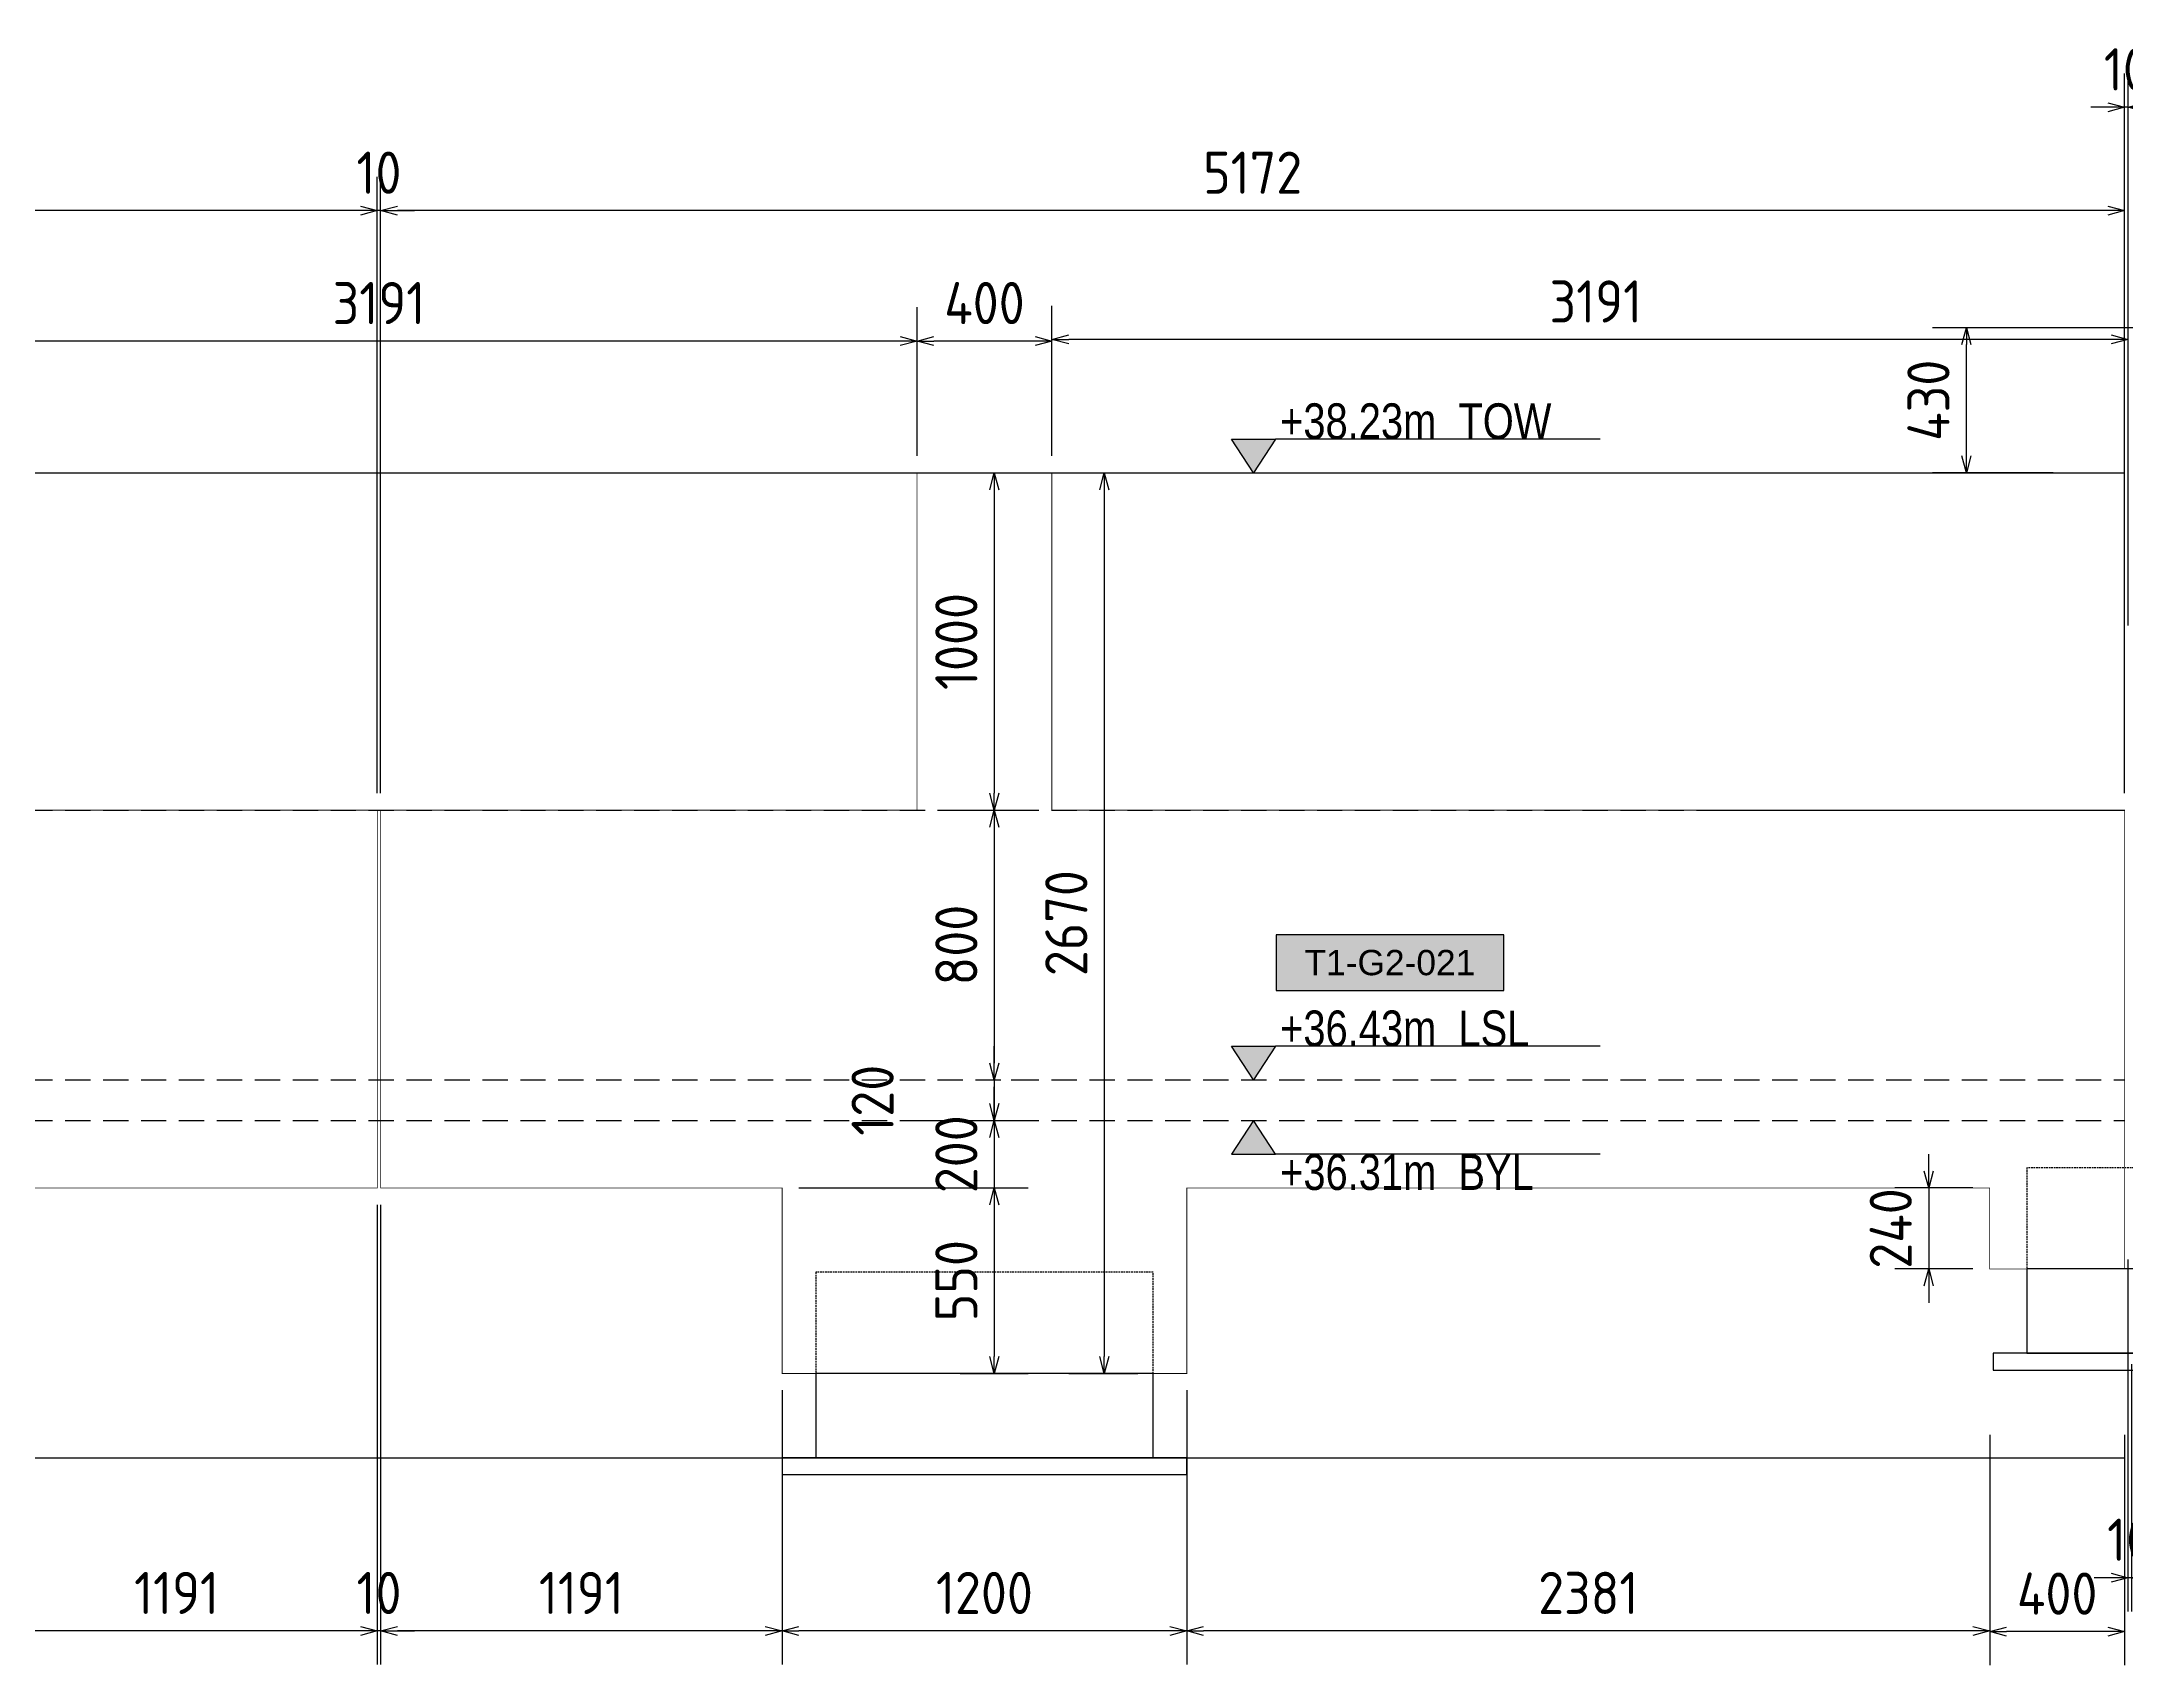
# Model space of a CAD drawing. Header units: centimetres. Extents: x -6122352 to 6876996, y -1694241 to 2592194.
# Drawn here: x 3296408 to 3302590, y 49898 to 54711 of the extents above; entities that cross this region are included whole.
import ezdxf
from ezdxf.enums import TextEntityAlignment as Align

# ---------------------------------------------------------------- set-up
doc = ezdxf.new("R2010")
doc.units = ezdxf.units.CM
doc.header["$MEASUREMENT"] = 0
doc.header["$PDMODE"] = 66
doc.header["$PDSIZE"] = 100
for name, pattern in [('23585-XR-AR-END-SETTING OUT PLAN$0$HIDDEN', [0.375, 0.25, -0.125]), ('CENTER', [2, 1.25, -0.25, 0.25, -0.25]), ('DASHED2', [0.375, 0.25, -0.125])]:
    doc.linetypes.add(name, pattern=pattern)
doc.layers.get('Defpoints').update_dxf_attribs({"color": 255, "linetype": 'CENTER'})
for name, color, linetype in [('00-MI-DIM', 7, 'Continuous'), ('@MI-TYPE-01', 30, 'Continuous'), ('@MI-TYPE-02', 6, 'Continuous'), ('JML-Dimension', 1, 'Continuous'), ('PANEL-TAGS', 7, 'Continuous'), ('SECTION', 130, 'Continuous')]:
    doc.layers.add(name, color=color, linetype=linetype)
doc.styles.add('PANELTAG_STYLE', font='arial.ttf')
doc.styles.add('Schueco-BEMSTIL', font='isocpeur.ttf', dxfattribs={"width": 0.9})
doc.styles.add('txt-Pisa-std', font='arial.ttf', dxfattribs={"width": 0.8})
doc.dimstyles.new('MI- JWC-TXT-2.5 MM', dxfattribs={"dimscale": 1.5, "dimtxt": 2.5, "dimasz": 1, "dimexe": 2, "dimexo": 1, "dimgap": 1, "dimtad": 1, "dimdec": 0, "dimdsep": 46, "dimtxsty": 'Schueco-BEMSTIL', "dimblk": 'OPEN30', "dimcen": 0, "dimdle": 2, "dimclrd": 140, "dimclre": 8, "dimclrt": 40, "dimadec": 0, "dimazin": 2, "dimtfac": 1, "dimtdec": 0, "dimtix": 1, "dimtmove": 2, "dimatfit": 3, "dimldrblk": 'OPEN', "dimfxl": 2, "dimlwd": -1, "dimlwe": -1, "dimarcsym": 0})

# ---------------------------------------------------------------- blocks, each defined once
blk = doc.blocks.new('*U1147')
at = {"layer": 'JML-Dimension'}
h = blk.add_hatch(color=10, dxfattribs=at)
h.dxf.hatch_style = 1
h.paths.add_polyline_path([(0, 0), (-1.54, 2.37), (1.54, 2.37)])
blk.add_line((24.31, 2.37), (1.54, 2.37), dxfattribs=at)
blk.add_lwpolyline([(0, 0), (-1.54, 2.37), (1.54, 2.37), (0, 0)], dxfattribs=at)
at = {"color": 5, "style": 'txt-Pisa-std', "width": 0.8}
blk.add_attdef('+0.0', text='', height=2.5, dxfattribs=at).set_placement((1.87, 2.37), align=Align.BOTTOM_LEFT)
blk = doc.blocks.new('*U1142')
at = {"layer": 'JML-Dimension'}
h = blk.add_hatch(color=10, dxfattribs=at)
h.dxf.hatch_style = 1
h.paths.add_polyline_path([(0, 0), (-1.54, 2.37), (1.54, 2.37)])
blk.add_line((24.31, 2.37), (1.54, 2.37), dxfattribs=at)
blk.add_lwpolyline([(0, 0), (-1.54, 2.37), (1.54, 2.37), (0, 0)], dxfattribs=at)
at = {"color": 5, "style": 'txt-Pisa-std', "width": 0.8}
blk.add_attdef('+0.0', text='', height=2.5, dxfattribs=at).set_placement((1.87, 2.37), align=Align.BOTTOM_LEFT)
blk = doc.blocks.new('*U1143')
at = {"layer": 'JML-Dimension'}
h = blk.add_hatch(color=10, dxfattribs=at)
h.dxf.hatch_style = 1
h.paths.add_polyline_path([(0, 0), (-1.54, 2.37), (1.54, 2.37)])
blk.add_line((24.31, 2.37), (1.54, 2.37), dxfattribs=at)
blk.add_lwpolyline([(0, 0), (-1.54, 2.37), (1.54, 2.37), (0, 0)], dxfattribs=at)
at = {"color": 5, "style": 'txt-Pisa-std', "width": 0.8}
blk.add_attdef('+0.0', text='', height=2.5, dxfattribs=at).set_placement((1.87, 2.37), align=Align.BOTTOM_LEFT)
blk = doc.blocks.new('T1-FOOTING ELEVATION')
at = {"color": 9}
blk.add_lwpolyline([(-600, -250), (600, -250), (600, -300), (-600, -300)], close=True, dxfattribs=at)
at = {"layer": '@MI-TYPE-01', "color": 114, "linetype": '23585-XR-AR-END-SETTING OUT PLAN$0$HIDDEN', "ltscale": 20, "true_color": 0x139b48}
blk.add_lwpolyline([(-500, 0), (-500, 300), (500, 300), (500, 0)], dxfattribs=at)
at = {"layer": '@MI-TYPE-01', "color": 114, "true_color": 0x139b48}
blk.add_lwpolyline([(-500, 0), (500, 0), (500, -250), (-500, -250)], close=True, dxfattribs=at)
blk = doc.blocks.new('_Open30')
at = {"color": 0, "linetype": 'ByBlock', "lineweight": -2}
for p, q in [((-1, 0.27), (0, 0)), ((0, 0), (-1, -0.27)), ((0, 0), (-1, 0))]:
    blk.add_line(p, q, dxfattribs=at)
blk = doc.blocks.new('*D4193')
at = {"layer": '@MI-TYPE-02', "color": 8, "transparency": 16777216}
for p, q in [((3303051, 53863), (3302015.3, 53863)), ((3302372.4, 53433), (3302015.3, 53433))]:
    blk.add_line(p, q, dxfattribs=at)
at = {"layer": '@MI-TYPE-02', "color": 140, "transparency": 16777216}
blk.add_line((3302115.3, 53483), (3302115.3, 53813), dxfattribs=at)
at = {"layer": 'Defpoints', "color": 0, "transparency": 16777216}
for p in [(3302115.3, 53863), (3303101, 53863), (3302422.4, 53433)]:
    blk.add_point(p, dxfattribs=at)
at = {"layer": '@MI-TYPE-02', "color": 140, "transparency": 16777216, "xscale": 50, "yscale": 50, "zscale": 50}
for p, rotation in [((3302115.3, 53863), 90), ((3302115.3, 53433), 270)]:
    blk.add_blockref('_Open30', p, dxfattribs=dict(at, rotation=rotation))
at = {"layer": '@MI-TYPE-02', "color": 40, "transparency": 16777216, "insert": (3302002.8, 53648), "char_height": 125, "attachment_point": 5, "rotation": 90, "style": 'Schueco-BEMSTIL'}
blk.add_mtext('430', dxfattribs=at)
blk = doc.blocks.new('_Open')
at = {"color": 0, "linetype": 'ByBlock', "lineweight": -2}
for p, q in [((-1, 0.2), (0, 0)), ((-1, -0.2), (0, 0)), ((0, 0), (-1, 0))]:
    blk.add_line(p, q, dxfattribs=at)
blk = doc.blocks.new('*D4305')
at = {"layer": '00-MI-DIM', "color": 8, "transparency": 16777216}
for p, q in [((3299403.4, 53483), (3299403.4, 53928.5)), ((3302594.5, 53813), (3302594.5, 53728.5))]:
    blk.add_line(p, q, dxfattribs=at)
at = {"layer": '00-MI-DIM', "color": 140, "transparency": 16777216}
blk.add_line((3302544.5, 53828.5), (3299453.4, 53828.5), dxfattribs=at)
at = {"layer": 'Defpoints', "color": 0, "transparency": 16777216}
for p in [(3302594.5, 53863), (3299403.4, 53828.5), (3299403.4, 53433)]:
    blk.add_point(p, dxfattribs=at)
at = {"layer": '00-MI-DIM', "color": 140, "transparency": 16777216, "xscale": 50, "yscale": 50, "zscale": 50, "rotation": 180}
blk.add_blockref('_Open30', (3299403.4, 53828.5), dxfattribs=at)
at = {"layer": '00-MI-DIM', "color": 140, "transparency": 16777216, "xscale": 50, "yscale": 50, "zscale": 50}
blk.add_blockref('_Open30', (3302594.5, 53828.5), dxfattribs=at)
at = {"layer": '00-MI-DIM', "color": 40, "transparency": 16777216, "insert": (3301016.5, 53941), "char_height": 125, "attachment_point": 5, "style": 'Schueco-BEMSTIL'}
blk.add_mtext('3191', dxfattribs=at)
blk = doc.blocks.new('*D4307')
at = {"layer": '00-MI-DIM', "color": 8, "transparency": 16777216}
for p, q in [((3299003.4, 53483), (3299003.4, 53923.8)), ((3299403.4, 53483), (3299403.4, 53923.8))]:
    blk.add_line(p, q, dxfattribs=at)
at = {"layer": '00-MI-DIM', "color": 140, "transparency": 16777216}
blk.add_line((3299353.4, 53823.8), (3299053.4, 53823.8), dxfattribs=at)
at = {"layer": 'Defpoints', "color": 0, "transparency": 16777216}
for p in [(3299003.4, 53823.8), (3299003.4, 53433), (3299403.4, 53433)]:
    blk.add_point(p, dxfattribs=at)
at = {"layer": '00-MI-DIM', "color": 140, "transparency": 16777216, "xscale": 50, "yscale": 50, "zscale": 50, "rotation": 180}
blk.add_blockref('_Open30', (3299003.4, 53823.8), dxfattribs=at)
at = {"layer": '00-MI-DIM', "color": 140, "transparency": 16777216, "xscale": 50, "yscale": 50, "zscale": 50}
blk.add_blockref('_Open30', (3299403.4, 53823.8), dxfattribs=at)
at = {"layer": '00-MI-DIM', "color": 40, "transparency": 16777216, "insert": (3299203.4, 53936.3), "char_height": 125, "attachment_point": 5, "style": 'Schueco-BEMSTIL'}
blk.add_mtext('400', dxfattribs=at)
blk = doc.blocks.new('*D4309')
at = {"layer": '00-MI-DIM', "color": 8, "transparency": 16777216}
for p, q in [((3295812.3, 53483), (3295812.3, 53923.8)), ((3299003.4, 53483), (3299003.4, 53923.8))]:
    blk.add_line(p, q, dxfattribs=at)
at = {"layer": '00-MI-DIM', "color": 140, "transparency": 16777216}
blk.add_line((3298953.4, 53823.8), (3295862.3, 53823.8), dxfattribs=at)
at = {"layer": 'Defpoints', "color": 0, "transparency": 16777216}
for p in [(3295812.3, 53823.8), (3295812.3, 53433), (3299003.4, 53433)]:
    blk.add_point(p, dxfattribs=at)
at = {"layer": '00-MI-DIM', "color": 140, "transparency": 16777216, "xscale": 50, "yscale": 50, "zscale": 50, "rotation": 180}
blk.add_blockref('_Open30', (3295812.3, 53823.8), dxfattribs=at)
at = {"layer": '00-MI-DIM', "color": 140, "transparency": 16777216, "xscale": 50, "yscale": 50, "zscale": 50}
blk.add_blockref('_Open30', (3299003.4, 53823.8), dxfattribs=at)
at = {"layer": '00-MI-DIM', "color": 40, "transparency": 16777216, "insert": (3297407.8, 53936.3), "char_height": 125, "attachment_point": 5, "style": 'Schueco-BEMSTIL'}
blk.add_mtext('3191', dxfattribs=at)
blk = doc.blocks.new('*D4359')
at = {"layer": '00-MI-DIM', "color": 8, "transparency": 16777216}
for p, q in [((3302584.5, 52483), (3302584.5, 54616.6)), ((3302594.9, 52980.8), (3302594.9, 54616.6))]:
    blk.add_line(p, q, dxfattribs=at)
at = {"layer": '00-MI-DIM', "color": 140, "transparency": 16777216}
for p, q in [((3302534.5, 54516.6), (3302484.5, 54516.6)), ((3302594.9, 54516.6), (3302584.5, 54516.6)), ((3302644.9, 54516.6), (3302694.9, 54516.6))]:
    blk.add_line(p, q, dxfattribs=at)
at = {"layer": 'Defpoints', "color": 0, "transparency": 16777216}
for p in [(3302584.5, 54516.6), (3302594.9, 52930.8), (3302584.5, 52433)]:
    blk.add_point(p, dxfattribs=at)
at = {"layer": '00-MI-DIM', "color": 140, "transparency": 16777216, "xscale": 50, "yscale": 50, "zscale": 50}
blk.add_blockref('_Open30', (3302584.5, 54516.6), dxfattribs=at)
at = {"layer": '00-MI-DIM', "color": 140, "transparency": 16777216, "xscale": 50, "yscale": 50, "zscale": 50, "rotation": 180}
blk.add_blockref('_Open30', (3302594.9, 54516.6), dxfattribs=at)
at = {"layer": '00-MI-DIM', "color": 40, "transparency": 16777216, "insert": (3302589.7, 54629.1), "char_height": 125, "attachment_point": 5, "style": 'Schueco-BEMSTIL'}
blk.add_mtext('10', dxfattribs=at)
blk = doc.blocks.new('*D4361')
at = {"layer": '00-MI-DIM', "color": 8, "transparency": 16777216}
for p, q in [((3297412.8, 52483), (3297412.8, 54310.3)), ((3302584.5, 52483), (3302584.5, 54310.3))]:
    blk.add_line(p, q, dxfattribs=at)
at = {"layer": '00-MI-DIM', "color": 140, "transparency": 16777216}
blk.add_line((3302534.5, 54210.3), (3297462.8, 54210.3), dxfattribs=at)
at = {"layer": 'Defpoints', "color": 0, "transparency": 16777216}
for p in [(3297412.8, 54210.3), (3297412.8, 52433), (3302584.5, 52433)]:
    blk.add_point(p, dxfattribs=at)
at = {"layer": '00-MI-DIM', "color": 140, "transparency": 16777216, "xscale": 50, "yscale": 50, "zscale": 50, "rotation": 180}
blk.add_blockref('_Open30', (3297412.8, 54210.3), dxfattribs=at)
at = {"layer": '00-MI-DIM', "color": 140, "transparency": 16777216, "xscale": 50, "yscale": 50, "zscale": 50}
blk.add_blockref('_Open30', (3302584.5, 54210.3), dxfattribs=at)
at = {"layer": '00-MI-DIM', "color": 40, "transparency": 16777216, "insert": (3299998.7, 54322.8), "char_height": 125, "attachment_point": 5, "style": 'Schueco-BEMSTIL'}
blk.add_mtext('5172', dxfattribs=at)
blk = doc.blocks.new('*D4363')
at = {"layer": '00-MI-DIM', "color": 8, "transparency": 16777216}
for p, q in [((3297402.8, 52483), (3297402.8, 54310.3)), ((3297412.8, 52483), (3297412.8, 54310.3))]:
    blk.add_line(p, q, dxfattribs=at)
at = {"layer": '00-MI-DIM', "color": 140, "transparency": 16777216}
for p, q in [((3297352.8, 54210.3), (3297302.8, 54210.3)), ((3297412.8, 54210.3), (3297402.8, 54210.3)), ((3297462.8, 54210.3), (3297512.8, 54210.3))]:
    blk.add_line(p, q, dxfattribs=at)
at = {"layer": 'Defpoints', "color": 0, "transparency": 16777216}
for p in [(3297402.8, 54210.3), (3297402.8, 52433), (3297412.8, 52433)]:
    blk.add_point(p, dxfattribs=at)
at = {"layer": '00-MI-DIM', "color": 140, "transparency": 16777216, "xscale": 50, "yscale": 50, "zscale": 50}
blk.add_blockref('_Open30', (3297402.8, 54210.3), dxfattribs=at)
at = {"layer": '00-MI-DIM', "color": 140, "transparency": 16777216, "xscale": 50, "yscale": 50, "zscale": 50, "rotation": 180}
blk.add_blockref('_Open30', (3297412.8, 54210.3), dxfattribs=at)
at = {"layer": '00-MI-DIM', "color": 40, "transparency": 16777216, "insert": (3297407.8, 54322.8), "char_height": 125, "attachment_point": 5, "style": 'Schueco-BEMSTIL'}
blk.add_mtext('10', dxfattribs=at)
blk = doc.blocks.new('*D4365')
at = {"layer": '00-MI-DIM', "color": 8, "transparency": 16777216}
for p, q in [((3290230.7, 52483), (3290230.7, 54310.3)), ((3297402.8, 52483), (3297402.8, 54310.3))]:
    blk.add_line(p, q, dxfattribs=at)
at = {"layer": '00-MI-DIM', "color": 140, "transparency": 16777216}
blk.add_line((3297352.8, 54210.3), (3290280.7, 54210.3), dxfattribs=at)
at = {"layer": 'Defpoints', "color": 0, "transparency": 16777216}
for p in [(3290230.7, 54210.3), (3290230.7, 52433), (3297402.8, 52433)]:
    blk.add_point(p, dxfattribs=at)
at = {"layer": '00-MI-DIM', "color": 140, "transparency": 16777216, "xscale": 50, "yscale": 50, "zscale": 50, "rotation": 180}
blk.add_blockref('_Open30', (3290230.7, 54210.3), dxfattribs=at)
at = {"layer": '00-MI-DIM', "color": 140, "transparency": 16777216, "xscale": 50, "yscale": 50, "zscale": 50}
blk.add_blockref('_Open30', (3297402.8, 54210.3), dxfattribs=at)
at = {"layer": '00-MI-DIM', "color": 40, "transparency": 16777216, "insert": (3293816.8, 54322.8), "char_height": 125, "attachment_point": 5, "style": 'Schueco-BEMSTIL'}
blk.add_mtext('7172', dxfattribs=at)
blk = doc.blocks.new('*D4251')
at = {"layer": '00-MI-DIM', "color": 8, "transparency": 16777216}
for p, q in [((3302594.5, 51100.7), (3302594.5, 50057.5)), ((3302604.5, 50790.7), (3302604.5, 50057.5))]:
    blk.add_line(p, q, dxfattribs=at)
at = {"layer": '00-MI-DIM', "color": 140, "transparency": 16777216}
for p, q in [((3302544.5, 50157.5), (3302494.5, 50157.5)), ((3302604.5, 50157.5), (3302594.5, 50157.5)), ((3302654.5, 50157.5), (3302704.5, 50157.5))]:
    blk.add_line(p, q, dxfattribs=at)
at = {"layer": 'Defpoints', "color": 0, "transparency": 16777216}
for p in [(3302594.5, 51150.7), (3302604.5, 50840.7), (3302594.5, 50157.5)]:
    blk.add_point(p, dxfattribs=at)
at = {"layer": '00-MI-DIM', "color": 140, "transparency": 16777216, "xscale": 50, "yscale": 50, "zscale": 50}
blk.add_blockref('_Open30', (3302594.5, 50157.5), dxfattribs=at)
at = {"layer": '00-MI-DIM', "color": 140, "transparency": 16777216, "xscale": 50, "yscale": 50, "zscale": 50, "rotation": 180}
blk.add_blockref('_Open30', (3302604.5, 50157.5), dxfattribs=at)
at = {"layer": '00-MI-DIM', "color": 40, "transparency": 16777216, "insert": (3302599.5, 50270), "char_height": 125, "attachment_point": 5, "style": 'Schueco-BEMSTIL'}
blk.add_mtext('10', dxfattribs=at)
blk = doc.blocks.new('*D4253')
at = {"layer": '00-MI-DIM', "color": 8, "transparency": 16777216}
for p, q in [((3302184.5, 50581), (3302184.5, 49897.8)), ((3302584.5, 50581), (3302584.5, 49897.8))]:
    blk.add_line(p, q, dxfattribs=at)
at = {"layer": '00-MI-DIM', "color": 140, "transparency": 16777216}
blk.add_line((3302534.5, 49997.8), (3302234.5, 49997.8), dxfattribs=at)
at = {"layer": 'Defpoints', "color": 0, "transparency": 16777216}
for p in [(3302184.5, 50631), (3302584.5, 50631), (3302184.5, 49997.8)]:
    blk.add_point(p, dxfattribs=at)
at = {"layer": '00-MI-DIM', "color": 140, "transparency": 16777216, "xscale": 50, "yscale": 50, "zscale": 50, "rotation": 180}
blk.add_blockref('_Open30', (3302184.5, 49997.8), dxfattribs=at)
at = {"layer": '00-MI-DIM', "color": 140, "transparency": 16777216, "xscale": 50, "yscale": 50, "zscale": 50}
blk.add_blockref('_Open30', (3302584.5, 49997.8), dxfattribs=at)
at = {"layer": '00-MI-DIM', "color": 40, "transparency": 16777216, "insert": (3302384.5, 50110.3), "char_height": 125, "attachment_point": 5, "style": 'Schueco-BEMSTIL'}
blk.add_mtext('400', dxfattribs=at)
blk = doc.blocks.new('*D4255')
at = {"layer": '00-MI-DIM', "color": 8, "transparency": 16777216}
for p, q in [((3299803.4, 50713), (3299803.4, 49899.8)), ((3302184.5, 50381), (3302184.5, 49899.8))]:
    blk.add_line(p, q, dxfattribs=at)
at = {"layer": '00-MI-DIM', "color": 140, "transparency": 16777216}
blk.add_line((3302134.5, 49999.8), (3299853.4, 49999.8), dxfattribs=at)
at = {"layer": 'Defpoints', "color": 0, "transparency": 16777216}
for p in [(3299803.4, 50763), (3302184.5, 50431), (3299803.4, 49999.8)]:
    blk.add_point(p, dxfattribs=at)
at = {"layer": '00-MI-DIM', "color": 140, "transparency": 16777216, "xscale": 50, "yscale": 50, "zscale": 50, "rotation": 180}
blk.add_blockref('_Open30', (3299803.4, 49999.8), dxfattribs=at)
at = {"layer": '00-MI-DIM', "color": 140, "transparency": 16777216, "xscale": 50, "yscale": 50, "zscale": 50}
blk.add_blockref('_Open30', (3302184.5, 49999.8), dxfattribs=at)
at = {"layer": '00-MI-DIM', "color": 40, "transparency": 16777216, "insert": (3300994, 50112.3), "char_height": 125, "attachment_point": 5, "style": 'Schueco-BEMSTIL'}
blk.add_mtext('2381', dxfattribs=at)
blk = doc.blocks.new('*D4257')
at = {"layer": '00-MI-DIM', "color": 8, "transparency": 16777216}
for p, q in [((3298603.4, 50713), (3298603.4, 49899.8)), ((3299803.4, 50713), (3299803.4, 49899.8))]:
    blk.add_line(p, q, dxfattribs=at)
at = {"layer": '00-MI-DIM', "color": 140, "transparency": 16777216}
blk.add_line((3299753.4, 49999.8), (3298653.4, 49999.8), dxfattribs=at)
at = {"layer": 'Defpoints', "color": 0, "transparency": 16777216}
for p in [(3298603.4, 50763), (3299803.4, 50763), (3298603.4, 49999.8)]:
    blk.add_point(p, dxfattribs=at)
at = {"layer": '00-MI-DIM', "color": 140, "transparency": 16777216, "xscale": 50, "yscale": 50, "zscale": 50, "rotation": 180}
blk.add_blockref('_Open30', (3298603.4, 49999.8), dxfattribs=at)
at = {"layer": '00-MI-DIM', "color": 140, "transparency": 16777216, "xscale": 50, "yscale": 50, "zscale": 50}
blk.add_blockref('_Open30', (3299803.4, 49999.8), dxfattribs=at)
at = {"layer": '00-MI-DIM', "color": 40, "transparency": 16777216, "insert": (3299203.4, 50112.3), "char_height": 125, "attachment_point": 5, "style": 'Schueco-BEMSTIL'}
blk.add_mtext('1200', dxfattribs=at)
blk = doc.blocks.new('*D4259')
at = {"layer": '00-MI-DIM', "color": 8, "transparency": 16777216}
for p, q in [((3297412.8, 51263), (3297412.8, 49899.8)), ((3298603.4, 50713), (3298603.4, 49899.8))]:
    blk.add_line(p, q, dxfattribs=at)
at = {"layer": '00-MI-DIM', "color": 140, "transparency": 16777216}
blk.add_line((3298553.4, 49999.8), (3297462.8, 49999.8), dxfattribs=at)
at = {"layer": 'Defpoints', "color": 0, "transparency": 16777216}
for p in [(3297412.8, 51313), (3298603.4, 50763), (3297412.8, 49999.8)]:
    blk.add_point(p, dxfattribs=at)
at = {"layer": '00-MI-DIM', "color": 140, "transparency": 16777216, "xscale": 50, "yscale": 50, "zscale": 50, "rotation": 180}
blk.add_blockref('_Open30', (3297412.8, 49999.8), dxfattribs=at)
at = {"layer": '00-MI-DIM', "color": 140, "transparency": 16777216, "xscale": 50, "yscale": 50, "zscale": 50}
blk.add_blockref('_Open30', (3298603.4, 49999.8), dxfattribs=at)
at = {"layer": '00-MI-DIM', "color": 40, "transparency": 16777216, "insert": (3298008.1, 50112.3), "char_height": 125, "attachment_point": 5, "style": 'Schueco-BEMSTIL'}
blk.add_mtext('1191', dxfattribs=at)
blk = doc.blocks.new('*D4261')
at = {"layer": '00-MI-DIM', "color": 8, "transparency": 16777216}
for p, q in [((3297402.8, 51263), (3297402.8, 49899.8)), ((3297412.8, 51263), (3297412.8, 49899.8))]:
    blk.add_line(p, q, dxfattribs=at)
at = {"layer": '00-MI-DIM', "color": 140, "transparency": 16777216}
for p, q in [((3297352.8, 49999.8), (3297302.8, 49999.8)), ((3297412.8, 49999.8), (3297402.8, 49999.8)), ((3297462.8, 49999.8), (3297512.8, 49999.8))]:
    blk.add_line(p, q, dxfattribs=at)
at = {"layer": 'Defpoints', "color": 0, "transparency": 16777216}
for p in [(3297402.8, 51313), (3297412.8, 51313), (3297402.8, 49999.8)]:
    blk.add_point(p, dxfattribs=at)
at = {"layer": '00-MI-DIM', "color": 140, "transparency": 16777216, "xscale": 50, "yscale": 50, "zscale": 50}
blk.add_blockref('_Open30', (3297402.8, 49999.8), dxfattribs=at)
at = {"layer": '00-MI-DIM', "color": 140, "transparency": 16777216, "xscale": 50, "yscale": 50, "zscale": 50, "rotation": 180}
blk.add_blockref('_Open30', (3297412.8, 49999.8), dxfattribs=at)
at = {"layer": '00-MI-DIM', "color": 40, "transparency": 16777216, "insert": (3297407.8, 50112.3), "char_height": 125, "attachment_point": 5, "style": 'Schueco-BEMSTIL'}
blk.add_mtext('10', dxfattribs=at)
blk = doc.blocks.new('*D4263')
at = {"layer": '00-MI-DIM', "color": 8, "transparency": 16777216}
for p, q in [((3297402.8, 51263), (3297402.8, 49899.8)), ((3296212.3, 50713), (3296212.3, 49899.8))]:
    blk.add_line(p, q, dxfattribs=at)
at = {"layer": '00-MI-DIM', "color": 140, "transparency": 16777216}
blk.add_line((3297352.8, 49999.8), (3296262.3, 49999.8), dxfattribs=at)
at = {"layer": 'Defpoints', "color": 0, "transparency": 16777216}
for p in [(3297402.8, 51313), (3296212.3, 50763), (3296212.3, 49999.8)]:
    blk.add_point(p, dxfattribs=at)
at = {"layer": '00-MI-DIM', "color": 140, "transparency": 16777216, "xscale": 50, "yscale": 50, "zscale": 50, "rotation": 180}
blk.add_blockref('_Open30', (3296212.3, 49999.8), dxfattribs=at)
at = {"layer": '00-MI-DIM', "color": 140, "transparency": 16777216, "xscale": 50, "yscale": 50, "zscale": 50}
blk.add_blockref('_Open30', (3297402.8, 49999.8), dxfattribs=at)
at = {"layer": '00-MI-DIM', "color": 40, "transparency": 16777216, "insert": (3296807.6, 50112.3), "char_height": 125, "attachment_point": 5, "style": 'Schueco-BEMSTIL'}
blk.add_mtext('1191', dxfattribs=at)
blk = doc.blocks.new('*D4333')
at = {"layer": '00-MI-DIM', "color": 140, "transparency": 16777216}
for p, q in [((3302003.5, 51363), (3302003.5, 51413)), ((3302003.5, 51313), (3302003.5, 51072.7)), ((3302003.5, 51022.7), (3302003.5, 50972.7))]:
    blk.add_line(p, q, dxfattribs=at)
at = {"layer": '00-MI-DIM', "color": 8, "transparency": 16777216}
for p, q in [((3302134.5, 51313), (3301903.5, 51313)), ((3302134.5, 51072.7), (3301903.5, 51072.7))]:
    blk.add_line(p, q, dxfattribs=at)
at = {"layer": 'Defpoints', "color": 0, "transparency": 16777216}
for p in [(3302184.5, 51313), (3302003.5, 51072.7), (3302184.5, 51072.7)]:
    blk.add_point(p, dxfattribs=at)
at = {"layer": '00-MI-DIM', "color": 140, "transparency": 16777216, "xscale": 50, "yscale": 50, "zscale": 50}
for p, rotation in [((3302003.5, 51313), 270), ((3302003.5, 51072.7), 90)]:
    blk.add_blockref('_Open30', p, dxfattribs=dict(at, rotation=rotation))
at = {"layer": '00-MI-DIM', "color": 40, "transparency": 16777216, "insert": (3301891, 51192.8), "char_height": 125, "attachment_point": 5, "rotation": 90, "style": 'Schueco-BEMSTIL'}
blk.add_mtext('240', dxfattribs=at)
blk = doc.blocks.new('PANELTAG')
at = {"layer": 'PANEL-TAGS', "color": 1}
blk.add_lwpolyline([(-13.5, -3.3), (13.5, -3.3), (13.5, 3.3), (-13.5, 3.3)], close=True, dxfattribs=at)
at = {"layer": 'PANEL-TAGS', "color": 40, "true_color": 0xffd700}
blk.add_solid([(-13.5, -3.3), (13.5, -3.3), (-13.5, 3.3), (13.5, 3.3)], dxfattribs=at)
at = {"layer": 'PANEL-TAGS', "color": 5, "style": 'PANELTAG_STYLE'}
blk.add_attdef('TAGNO', text='', height=3, dxfattribs=at).set_placement((0, 0), align=Align.CENTER)
blk = doc.blocks.new('*D4714')
at = {"color": 8, "transparency": 16777216}
for p, q in [((3299104.4, 53433), (3299332.6, 53433)), ((3299104.4, 52433), (3299332.6, 52433))]:
    blk.add_line(p, q, dxfattribs=at)
at = {"color": 140, "transparency": 16777216}
blk.add_line((3299232.6, 53383), (3299232.6, 52483), dxfattribs=at)
at = {"layer": 'Defpoints', "color": 0, "transparency": 16777216}
for p in [(3299054.4, 53433), (3299054.4, 52433), (3299232.6, 52433)]:
    blk.add_point(p, dxfattribs=at)
at = {"color": 140, "transparency": 16777216, "xscale": 50, "yscale": 50, "zscale": 50}
for p, rotation in [((3299232.6, 53433), 90), ((3299232.6, 52433), 270)]:
    blk.add_blockref('_Open30', p, dxfattribs=dict(at, rotation=rotation))
at = {"color": 40, "transparency": 16777216, "insert": (3299120.1, 52933), "char_height": 125, "attachment_point": 5, "rotation": 90, "style": 'Schueco-BEMSTIL'}
blk.add_mtext('1000', dxfattribs=at)
blk = doc.blocks.new('*D4715')
at = {"color": 8, "transparency": 16777216}
for p, q in [((3299104.4, 52433), (3299332.6, 52433)), ((3299282.6, 51633), (3299332.6, 51633))]:
    blk.add_line(p, q, dxfattribs=at)
at = {"color": 140, "transparency": 16777216}
blk.add_line((3299232.6, 52383), (3299232.6, 51683), dxfattribs=at)
at = {"layer": 'Defpoints', "color": 0, "transparency": 16777216}
for p in [(3299054.4, 52433), (3299232.6, 51633), (3299232.6, 51633)]:
    blk.add_point(p, dxfattribs=at)
at = {"color": 140, "transparency": 16777216, "xscale": 50, "yscale": 50, "zscale": 50}
for p, rotation in [((3299232.6, 52433), 90), ((3299232.6, 51633), 270)]:
    blk.add_blockref('_Open30', p, dxfattribs=dict(at, rotation=rotation))
at = {"color": 40, "transparency": 16777216, "insert": (3299120.1, 52033), "char_height": 125, "attachment_point": 5, "rotation": 90, "style": 'Schueco-BEMSTIL'}
blk.add_mtext('800', dxfattribs=at)
blk = doc.blocks.new('*D4716')
at = {"color": 140, "transparency": 16777216}
for p, q in [((3299232.6, 51683), (3299232.6, 51733)), ((3299232.6, 51633), (3299232.6, 51513)), ((3299232.6, 51463), (3299232.6, 51413))]:
    blk.add_line(p, q, dxfattribs=at)
at = {"color": 8, "transparency": 16777216}
for p, q in [((3299282.6, 51633), (3299332.6, 51633)), ((3299014, 51513), (3299332.6, 51513))]:
    blk.add_line(p, q, dxfattribs=at)
at = {"layer": 'Defpoints', "color": 0, "transparency": 16777216}
for p in [(3299232.6, 51633), (3298964, 51513), (3299232.6, 51513)]:
    blk.add_point(p, dxfattribs=at)
at = {"color": 140, "transparency": 16777216, "xscale": 50, "yscale": 50, "zscale": 50}
for p, rotation in [((3299232.6, 51633), 270), ((3299232.6, 51513), 90)]:
    blk.add_blockref('_Open30', p, dxfattribs=dict(at, rotation=rotation))
at = {"color": 40, "transparency": 16777216, "insert": (3298871.7, 51573), "char_height": 125, "attachment_point": 5, "rotation": 90, "style": 'Schueco-BEMSTIL'}
blk.add_mtext('120', dxfattribs=at)
blk = doc.blocks.new('*D4717')
at = {"color": 140, "transparency": 16777216}
for p, q in [((3299232.6, 51563), (3299232.6, 51613)), ((3299232.6, 51513), (3299232.6, 51313)), ((3299232.6, 51263), (3299232.6, 51213))]:
    blk.add_line(p, q, dxfattribs=at)
at = {"color": 8, "transparency": 16777216}
for p, q in [((3299014, 51513), (3299332.6, 51513)), ((3298653.4, 51313), (3299332.6, 51313))]:
    blk.add_line(p, q, dxfattribs=at)
at = {"layer": 'Defpoints', "color": 0, "transparency": 16777216}
for p in [(3298964, 51513), (3298603.4, 51313), (3299232.6, 51313)]:
    blk.add_point(p, dxfattribs=at)
at = {"color": 140, "transparency": 16777216, "xscale": 50, "yscale": 50, "zscale": 50}
for p, rotation in [((3299232.6, 51513), 270), ((3299232.6, 51313), 90)]:
    blk.add_blockref('_Open30', p, dxfattribs=dict(at, rotation=rotation))
at = {"color": 40, "transparency": 16777216, "insert": (3299120.1, 51413), "char_height": 125, "attachment_point": 5, "rotation": 90, "style": 'Schueco-BEMSTIL'}
blk.add_mtext('200', dxfattribs=at)
blk = doc.blocks.new('*D4718')
at = {"color": 8, "transparency": 16777216}
for p, q in [((3298653.4, 51313), (3299332.6, 51313)), ((3299131, 50763), (3299332.6, 50763))]:
    blk.add_line(p, q, dxfattribs=at)
at = {"color": 140, "transparency": 16777216}
blk.add_line((3299232.6, 51263), (3299232.6, 50813), dxfattribs=at)
at = {"layer": 'Defpoints', "color": 0, "transparency": 16777216}
for p in [(3298603.4, 51313), (3299081, 50763), (3299232.6, 50763)]:
    blk.add_point(p, dxfattribs=at)
at = {"color": 140, "transparency": 16777216, "xscale": 50, "yscale": 50, "zscale": 50}
for p, rotation in [((3299232.6, 51313), 90), ((3299232.6, 50763), 270)]:
    blk.add_blockref('_Open30', p, dxfattribs=dict(at, rotation=rotation))
at = {"color": 40, "transparency": 16777216, "insert": (3299120.1, 51038), "char_height": 125, "attachment_point": 5, "rotation": 90, "style": 'Schueco-BEMSTIL'}
blk.add_mtext('550', dxfattribs=at)
blk = doc.blocks.new('*D4719')
at = {"color": 8, "transparency": 16777216}
for p, q in [((3299453.4, 53433), (3299658.6, 53433)), ((3299453.4, 50763), (3299658.6, 50763))]:
    blk.add_line(p, q, dxfattribs=at)
at = {"color": 140, "transparency": 16777216}
blk.add_line((3299558.6, 53383), (3299558.6, 50813), dxfattribs=at)
at = {"layer": 'Defpoints', "color": 0, "transparency": 16777216}
for p in [(3299403.4, 53433), (3299403.4, 50763), (3299558.6, 50763)]:
    blk.add_point(p, dxfattribs=at)
at = {"color": 140, "transparency": 16777216, "xscale": 50, "yscale": 50, "zscale": 50}
for p, rotation in [((3299558.6, 53433), 90), ((3299558.6, 50763), 270)]:
    blk.add_blockref('_Open30', p, dxfattribs=dict(at, rotation=rotation))
at = {"color": 40, "transparency": 16777216, "insert": (3299446.1, 52098), "char_height": 125, "attachment_point": 5, "rotation": 90, "style": 'Schueco-BEMSTIL'}
blk.add_mtext('2670', dxfattribs=at)

msp = doc.modelspace()

# ---------------------------------------------------------------- linework, layer by layer
at = {"color": 160, "linetype": 'DASHED2', "ltscale": 5}
for points in [[(3283989.64193, 53432.9868), (3302584.52238, 53432.9868)], [(3283989.64193, 50512.9868), (3302584.52238, 50512.9868)]]:
    msp.add_lwpolyline(points, dxfattribs=at)
at = {"color": 160, "linetype": 'DASHED2', "ltscale": 300}
for points in [[(3283989.64193, 52432.9868), (3302584.52238, 52432.9868)], [(3283989.64193, 51632.9868), (3302584.52238, 51632.9868)], [(3283989.64193, 51512.9868), (3302584.52238, 51512.9868)]]:
    msp.add_lwpolyline(points, dxfattribs=at)
at = {"layer": '@MI-TYPE-01', "color": 30}
msp.add_line((3301369.2585, 52432.9868), (3302584.52238, 52432.9868), dxfattribs=at)
at = {"layer": '@MI-TYPE-01', "color": 30, "ltscale": 20, "const_width": 2.5}
for points in [[(3297402.83623, 51312.9868), (3297402.83623, 52432.9868), (3295812.2742, 52432.9868), (3295812.2742, 53432.9868), (3295412.2742, 53432.9868), (3295412.2742, 52432.9868), (3292221.43114, 52432.9868), (3292221.43114, 53432.9868), (3291821.43114, 53432.9868), (3291821.43114, 52432.9868), (3290230.72861, 52432.9868), (3290230.72861, 51312.9868), (3291421.43114, 51312.9868), (3291421.43114, 50762.9868), (3292621.43114, 50762.9868), (3292621.43114, 51312.9868), (3295012.2742, 51312.9868), (3295012.2742, 50762.9868), (3296212.2742, 50762.9868), (3296212.2742, 51312.9868), (3297402.83623, 51312.9868)], [(3302584.58031, 51212.67534), (3302584.52238, 52432.9868), (3302584.52238, 52432.9868), (3302584.52238, 52432.9868), (3302202.11726, 52432.9868), (3302202.11726, 52432.9868), (3299403.39826, 52432.9868), (3299403.39826, 53432.9868), (3299003.39826, 53432.9868), (3299003.39826, 52432.9868), (3297412.83623, 52432.9868), (3297412.83623, 51312.9868), (3298603.39826, 51312.9868), (3298603.39826, 50762.9868), (3299803.39826, 50762.9868), (3299803.39826, 51312.9868), (3302184.52238, 51312.9868), (3302184.52238, 51072.67534), (3302584.58031, 51072.67534), (3302584.58031, 51212.67534), (3302584.58031, 51212.67534)]]:
    msp.add_lwpolyline(points, dxfattribs=at)

# ---------------------------------------------------------------- block references
at = {"layer": '@MI-TYPE-01', "color": 30, "xscale": -1}
for p in [(3302794.52238, 51072.67534), (3299203.39826, 50762.9868)]:
    msp.add_blockref('T1-FOOTING ELEVATION', p, dxfattribs=at)
at = {"layer": 'PANEL-TAGS'}
ref = msp.add_blockref('PANELTAG', (3300405.71437, 51981.12165), dxfattribs=dict(at, xscale=25, yscale=25, zscale=25))
ref.add_attrib('TAGNO', 'T1-G2-021', dxfattribs={"color": 5, "height": 75, "style": 'PANELTAG_STYLE'}).set_placement((3300405.71437, 51981.12165), align=Align.MIDDLE_CENTER)
at = {"layer": 'SECTION', "color": 6}
ref = msp.add_blockref('*U1147', (3300001.00999, 53432.9868), dxfattribs=dict(at, xscale=42.30147098076819, yscale=42.30147098076819, zscale=42.30147098076819))
ref.add_attrib('+0.0', '+38.23m  TOW', (3300080.13863, 53533.24386), dxfattribs={"layer": 'JML-Dimension', "color": 5, "height": 105.7536775, "style": 'txt-Pisa-std', "width": 0.8})
ref = msp.add_blockref('*U1142', (3300001.00999, 51632.9868), dxfattribs=dict(at, xscale=42.30147098076819, yscale=42.30147098076819, zscale=42.30147098076819))
ref.add_attrib('+0.0', '+36.43m  LSL', (3300080.13863, 51733.24386), dxfattribs={"layer": 'JML-Dimension', "color": 5, "height": 105.7536775, "style": 'txt-Pisa-std', "width": 0.8})
ref = msp.add_blockref('*U1143', (3300001.00999, 51512.9868), dxfattribs=dict(at, xscale=-42.30147098076819, yscale=42.30147098076819, zscale=42.30147098076819, rotation=180))
ref.add_attrib('+0.0', '+36.31m  BYL', (3300080.13863, 51307.04819), dxfattribs={"layer": 'JML-Dimension', "color": 5, "height": 105.7536775, "style": 'txt-Pisa-std', "width": 0.8})

# ---------------------------------------------------------------- dimensions: what is measured, and where the dimension line sits
for base, p1, p2, picture, middle in [((3299232.60654, 52432.9868), (3299054.38847, 53432.9868), (3299054.38847, 52432.9868), '*D4714', (3299120.10654, 52932.9868)), ((3299558.61523, 50762.9868), (3299403.39826, 53432.9868), (3299403.39826, 50762.9868), '*D4719', (3299446.11523, 52097.9868)), ((3299232.60654, 51632.9868), (3299054.38847, 52432.9868), (3299232.60654, 51632.9868), '*D4715', (3299120.10654, 52032.9868)), ((3299232.60654, 51312.9868), (3298963.95124, 51512.9868), (3298603.39826, 51312.9868), '*D4717', (3299120.10654, 51412.9868)), ((3299232.60654, 50762.9868), (3298603.39826, 51312.9868), (3299081.01251, 50762.9868), '*D4718', (3299120.10654, 51037.9868))]:
    dim = msp.add_linear_dim(base=base, p1=p1, p2=p2, angle=90, dimstyle='MI- JWC-TXT-2.5 MM')
    dim.commit()
    dim.dimension.update_dxf_attribs({"geometry": picture, "text_midpoint": middle})
dim = msp.add_linear_dim(base=(3299232.60654, 51512.9868), p1=(3299232.60654, 51632.9868), p2=(3298963.95124, 51512.9868), angle=90, dimstyle='MI- JWC-TXT-2.5 MM')
dim.commit()
dim.dimension.update_dxf_attribs({"geometry": '*D4716', "text_midpoint": (3298871.70286, 51572.9868), "dimtype": 160})
at = {"layer": '00-MI-DIM', "color": 30}
for base, p1, p2, picture, middle in [((3302584.52238, 54516.602), (3302594.90445, 52930.7994), (3302584.52238, 52432.9868), '*D4359', (3302589.71341, 54516.602)), ((3290230.72861, 54210.25635), (3297402.83623, 52432.9868), (3290230.72861, 52432.9868), '*D4365', (3293816.78242, 54210.25635)), ((3297402.83623, 54210.25635), (3297412.83623, 52432.9868), (3297402.83623, 52432.9868), '*D4363', (3297407.83623, 54210.25635)), ((3297412.83623, 54210.25635), (3302584.52238, 52432.9868), (3297412.83623, 52432.9868), '*D4361', (3299998.6793, 54210.25635)), ((3295812.2742, 53823.79962), (3299003.39826, 53432.9868), (3295812.2742, 53432.9868), '*D4309', (3297407.83623, 53823.79962)), ((3299003.39826, 53823.79962), (3299403.39826, 53432.9868), (3299003.39826, 53432.9868), '*D4307', (3299203.39826, 53823.79962)), ((3299403.39826, 53828.48873), (3302594.52238, 53862.98679), (3299403.39826, 53432.9868), '*D4305', (3301016.46032, 53828.48873)), ((3296212.2742, 49999.79877), (3297402.83623, 51312.9868), (3296212.2742, 50762.9868), '*D4263', (3296807.55522, 49999.79877)), ((3297402.83623, 49999.79877), (3297412.83623, 51312.9868), (3297402.83623, 51312.9868), '*D4261', (3297407.83623, 49999.79877)), ((3297412.83623, 49999.79877), (3298603.39826, 50762.9868), (3297412.83623, 51312.9868), '*D4259', (3298008.11725, 49999.79877)), ((3302594.50079, 50157.48732), (3302604.50079, 50840.67534), (3302594.50079, 51150.67534), '*D4251', (3302599.50079, 50157.48732)), ((3298603.39826, 49999.79877), (3299803.39826, 50762.9868), (3298603.39826, 50762.9868), '*D4257', (3299203.39826, 49999.79877)), ((3299803.39826, 49999.79877), (3302184.52238, 50430.9868), (3299803.39826, 50762.9868), '*D4255', (3300993.96032, 49999.79877))]:
    dim = msp.add_linear_dim(base=base, p1=p1, p2=p2, angle=180, dimstyle='MI- JWC-TXT-2.5 MM', dxfattribs=at)
    dim.commit()
    dim.dimension.update_dxf_attribs({"geometry": picture, "text_midpoint": middle, "dimtype": 160})
at = {"layer": '00-MI-DIM'}
dim = msp.add_linear_dim(base=(3302003.47235, 51072.67534), p1=(3302184.52238, 51312.9868), p2=(3302184.52238, 51072.67534), angle=90, dimstyle='MI- JWC-TXT-2.5 MM', dxfattribs=at)
dim.commit()
dim.dimension.update_dxf_attribs({"geometry": '*D4333', "text_midpoint": (3301890.97235, 51192.83107)})
at = {"layer": '00-MI-DIM', "color": 30}
dim = msp.add_linear_dim(base=(3302184.52238, 49997.79877), p1=(3302584.52238, 50630.9868), p2=(3302184.52238, 50630.9868), angle=180, dimstyle='MI- JWC-TXT-2.5 MM', dxfattribs=at)
dim.commit()
dim.dimension.update_dxf_attribs({"geometry": '*D4253', "text_midpoint": (3302384.52238, 50110.29877)})
at = {"layer": '@MI-TYPE-02', "color": 30}
dim = msp.add_linear_dim(base=(3302115.29134, 53862.9868), p1=(3302422.44375, 53432.9868), p2=(3303101.03628, 53862.9868), angle=90, dimstyle='MI- JWC-TXT-2.5 MM', dxfattribs=at)
dim.commit()
dim.dimension.update_dxf_attribs({"geometry": '*D4193', "text_midpoint": (3302002.79134, 53647.9868)})

doc.saveas('drawing.dxf')
